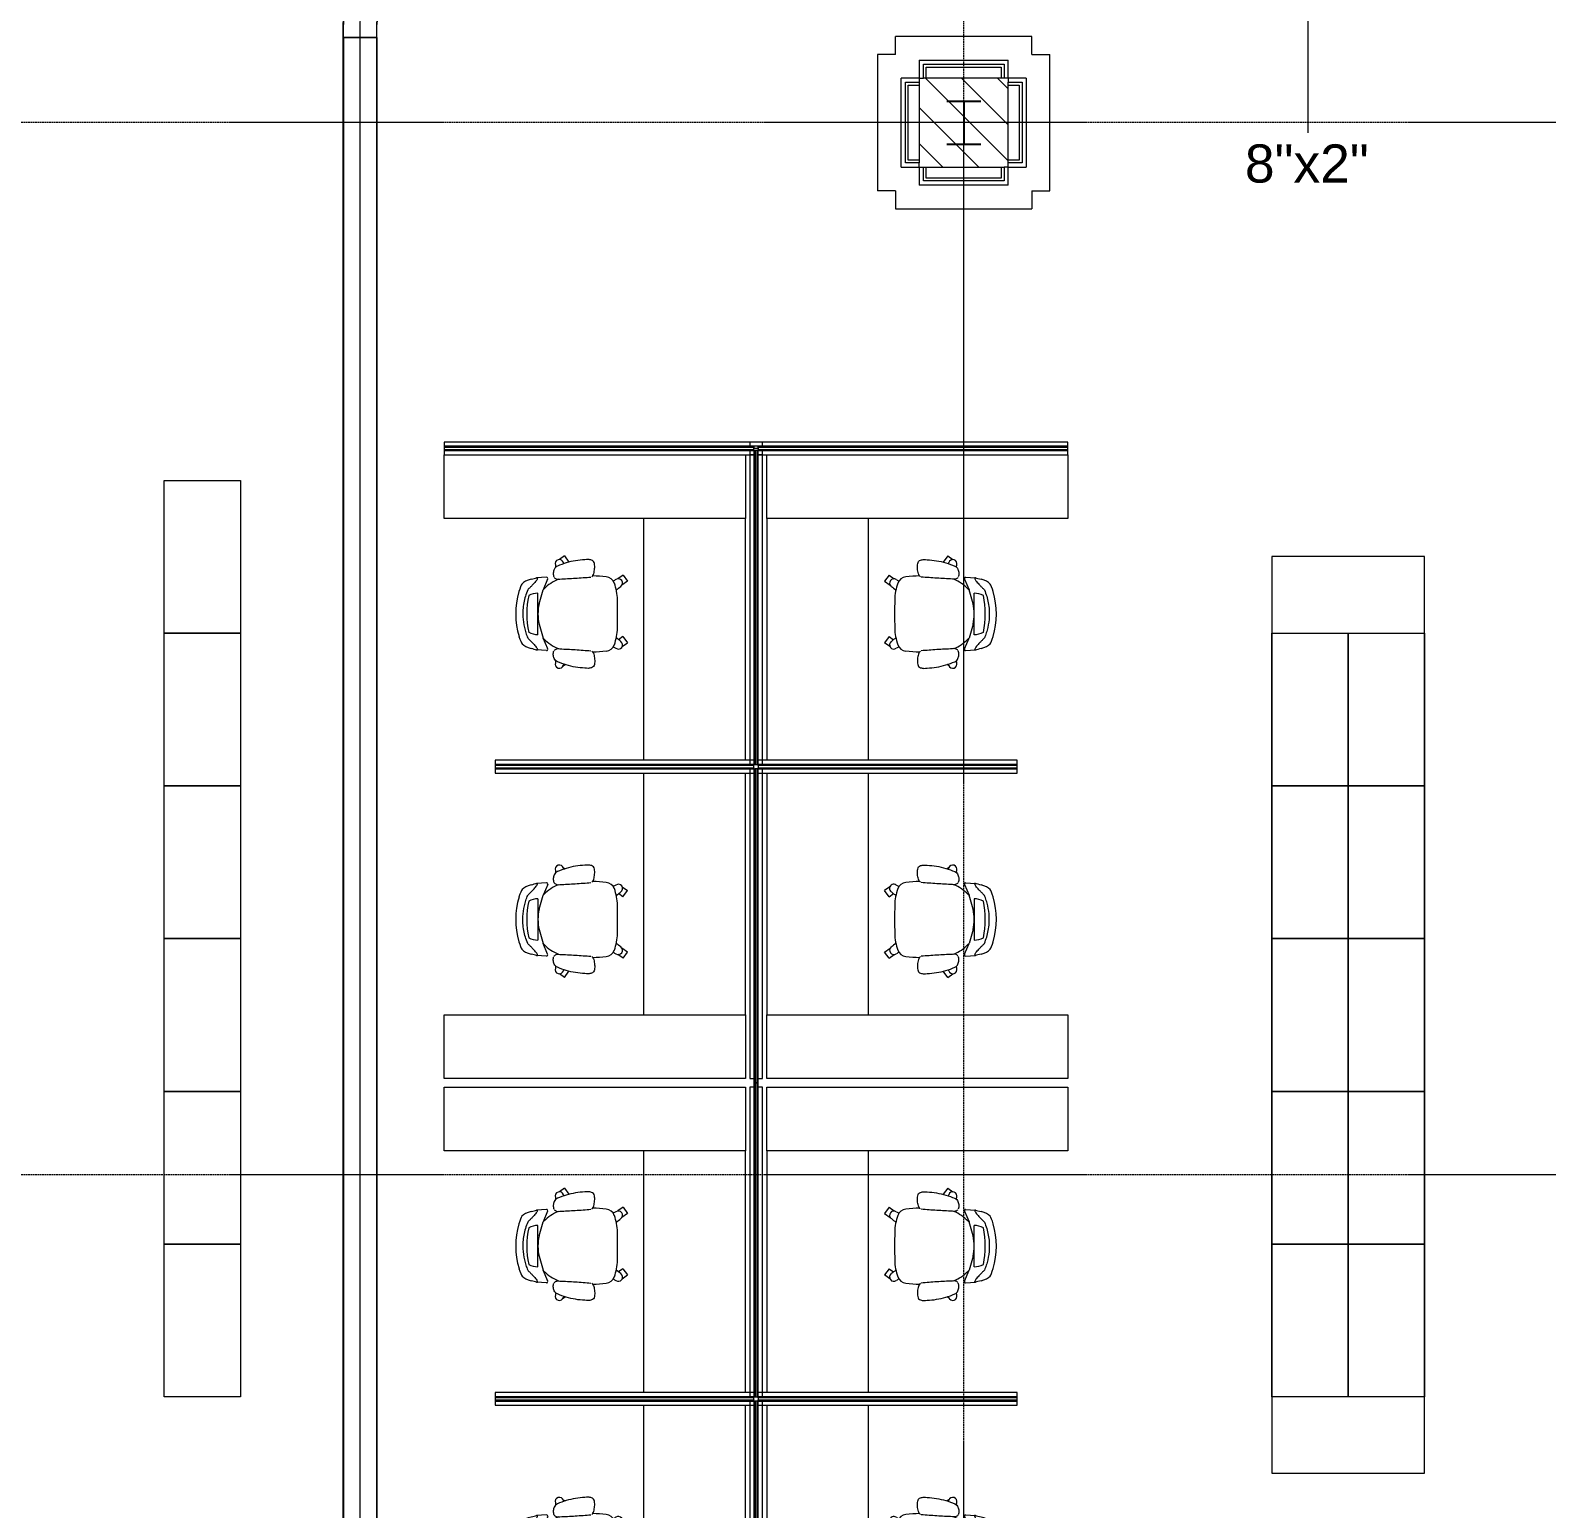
# Model space of a CAD drawing. Header units: inches. Extents: x -956 to 1409, y -1111 to 895.
# Drawn here: x -564.8 to -207.4, y 195.8 to 544.3 of the extents above; entities that cross this region are included whole.
import ezdxf

# ---------------------------------------------------------------- set-up
doc = ezdxf.new("R2010")
doc.units = ezdxf.units.IN
doc.header["$MEASUREMENT"] = 0
doc.linetypes.add('Grid Line 1_4_', pattern=[0.4375, 0.25, -0.0625, 0.0625, -0.0625])
for name, color, linetype, lineweight in [('A-GENM', 13, 'Continuous', 9), ('E-CABL-TRAY', 211, 'Continuous', 9), ('E-CABL-TRAY-CNTR', 211, 'Continuous', 9), ('E-CABL-TRAY-IDEN', 211, 'Continuous', 9), ('I-FURN', 30, 'Continuous', 9), ('Q-CASE', 31, 'Continuous', 9), ('S-COLS', 52, 'Continuous', 13), ('S-COLS-SYMB', 171, 'Continuous', 20), ('S-GRID', 1, 'Continuous', 9)]:
    doc.layers.add(name, color=color, linetype=linetype, lineweight=lineweight)
doc.styles.add('Arial_1', font='arial.ttf', dxfattribs={"height": 9})

# ---------------------------------------------------------------- blocks, each defined once
blk = doc.blocks.new('Decorative-Column - 8th - Standard-V2-8TH FLOOR TELECOM UNDERFLOOR ROUTING PLAN')
at = {"layer": 'A-GENM'}
h = blk.add_hatch(dxfattribs=at)
h.set_pattern_fill('FP_11', color=53, style=0, pattern_type=2)
h.set_pattern_definition([(135, (344.82, -522.006), (-4.24264, -4.24264), [])])
h.paths.add_polyline_path([(-9.5, -10), (10.5, -10), (10.5, 11), (-10.5, 11), (-10.5, -10)], flags=0)
at = {"layer": 'A-GENM', "color": 53}
for p, q in [((-16.07, 16.57), (-16.07, 20.82)), ((16.07, 20.82), (-16.07, 20.82)), ((16.07, 16.57), (16.07, 20.82)), ((-20.32, 16.57), (-20.32, -15.57)), ((-16.07, 16.57), (-20.32, 16.57)), ((-10.5, 15.25), (-10.5, 11)), ((-10.5, 15.25), (10.5, 15.25)), ((10.5, 11), (10.5, 15.25)), ((16.07, 16.57), (20.32, 16.57)), ((20.32, -15.57), (20.32, 16.57)), ((-14.75, -10), (-14.75, 11)), ((-10.5, 11), (-14.75, 11)), ((-10.5, 11), (-10.5, 10)), ((-10.5, 11), (-9.5, 11)), ((-9.5, 14.25), (9.5, 14.25)), ((-9.5, 11), (-9.5, 14.25)), ((-8.84, 11), (-8.84, 13.59)), ((-8.84, 13.59), (8.84, 13.59)), ((8.84, 13.59), (8.84, 11)), ((9.5, 14.25), (9.5, 11)), ((10.5, 11), (9.5, 11)), ((10.5, 11), (10.5, 10)), ((14.75, 11), (10.5, 11)), ((14.75, 11), (14.75, -10)), ((-13.75, 10), (-10.5, 10)), ((-13.75, -9), (-13.75, 10)), ((-13.09, -8.34), (-13.09, 9.34)), ((-13.09, 9.34), (-10.5, 9.34)), ((10.5, 10), (13.75, 10)), ((10.5, 9.34), (13.09, 9.34)), ((13.09, 9.34), (13.09, -8.34)), ((13.75, 10), (13.75, -9)), ((-14.75, -10), (-10.5, -10)), ((-10.5, -9), (-13.75, -9)), ((-10.5, -8.34), (-13.09, -8.34)), ((-10.5, -10), (-10.5, -9)), ((-10.5, -10), (-10.5, -14.25)), ((-10.5, -10), (-9.5, -10)), ((-9.5, -13.25), (-9.5, -10)), ((-8.84, -12.59), (-8.84, -10)), ((8.84, -10), (8.84, -12.59)), ((10.5, -10), (9.5, -10)), ((9.5, -10), (9.5, -13.25)), ((13.09, -8.34), (10.5, -8.34)), ((10.5, -10), (10.5, -9)), ((13.75, -9), (10.5, -9)), ((10.5, -10), (14.75, -10)), ((10.5, -14.25), (10.5, -10)), ((10.5, -14.25), (-10.5, -14.25)), ((9.5, -13.25), (-9.5, -13.25)), ((8.84, -12.59), (-8.84, -12.59)), ((-16.07, -15.57), (-20.32, -15.57)), ((-16.07, -15.57), (-16.07, -19.82)), ((16.07, -15.57), (20.32, -15.57)), ((16.07, -15.57), (16.07, -19.82)), ((-16.07, -19.82), (16.07, -19.82))]:
    blk.add_line(p, q, dxfattribs=at)
at = {"layer": 'S-COLS', "color": 133, "lineweight": 20}
for p, q in [((9.5, 11), (-9.5, 11)), ((-10.5, 10), (-10.5, -9)), ((10.5, -9), (10.5, 10)), ((-9.5, -10), (9.5, -10))]:
    blk.add_line(p, q, dxfattribs=at)
blk = doc.blocks.new('Workstation 3D - Workstation 3D-5467604-8TH FLOOR TELECOM UNDERFLOOR ROUTING PLAN')
at = {"layer": 'I-FURN', "color": 53}
for p, q in [((28.5, -12), (28.5, 59)), ((28.5, 59), (43.5, 59)), ((43.5, 59), (43.5, -12)), ((-30.5, 47), (-31.5, 47)), ((-31.5, 47), (-31.5, -14)), ((-30.25, 47), (-30.5, 47)), ((-30.5, 47), (-30.5, -14.25)), ((-29.75, 47), (-30.25, 47)), ((-30.25, 47), (-30.25, -14)), ((-29.75, -14), (-29.75, 47)), ((-29.5, 47), (-29.75, 47)), ((-29.5, -14), (-29.5, 47)), ((-28.5, 47), (-29.5, 47)), ((-28.5, -13), (-28.5, 47)), ((-2.65, 34.88), (-2.5, 37.23)), ((3.6, 36.65), (0.31, 35.68)), ((1.11, 36.91), (10.89, 36.91)), ((8.4, 36.65), (11.69, 35.68)), ((14.65, 34.88), (14.5, 37.23)), ((-2.26, 34.6), (0.31, 35.68)), ((14.21, 34.62), (11.69, 35.68)), ((-6.23, 30.93), (-5.94, 30.52)), ((19.66, 30.65), (18.21, 29.6)), ((19.66, 30.65), (18.8, 31.83)), ((0.66, 16.86), (-0.08, 17.88)), ((15.17, 16.85), (14.29, 18.07)), ((-1.69, 17.04), (-0.79, 15.8)), ((0.66, 16.86), (-0.79, 15.8)), ((13.72, 15.8), (12.77, 17.11)), ((15.17, 16.85), (13.72, 15.8)), ((28.5, 12), (-28.5, 12)), ((-30.25, -14), (-29.75, -14)), ((45, -14), (-29.5, -14)), ((-29.5, -14.25), (-29.5, -14.75)), ((44.5, -14.25), (-29.5, -14.25)), ((-28.5, -12), (28.5, -12)), ((43.5, -13), (-28.5, -13)), ((43.5, -12), (28.5, -12)), ((43.5, -14), (43.5, -13)), ((44.5, -14.75), (44.5, -14.25)), ((45, -14.25), (45, -14)), ((-31.5, -15), (-31.5, -16)), ((-31.5, -16), (-30.5, -16)), ((-30.5, -14.75), (-30.5, -15)), ((-30.5, -15), (-30.25, -15)), ((-29.75, -15), (45, -15)), ((-29.5, -14.75), (44.5, -14.75)), ((-29.5, -16), (43.5, -16)), ((43.5, -16), (43.5, -15)), ((45, -15), (45, -14.75))]:
    blk.add_line(p, q, dxfattribs=at)
for centre, radius, start, end in [((5.99, 18.6), 20.92, 77.9805, 101.9468), ((6.54, 36.68), 5.43, 153.919, 177.5258), ((6, 25.07), 11.82, 78.2823, 101.7177), ((5.46, 36.68), 5.43, 2.4742, 26.0163), ((-5.8, 31.84), 1, 72.0046, 251.9831), ((-9.44, 17.17), 16.11, 74.2063, 75.8105), ((-2.35, 34.88), 0.299, 180, 297.7893), ((6.8, 28.48), 9.67, 133.6094, 158.2559), ((2.53, 33.61), 3.04, 136.9863, 142.0953), ((9.47, 33.61), 3.04, 37.9047, 43.0137), ((5.2, 28.48), 9.67, 21.7801, 46.3906), ((14.35, 34.88), 0.299, 242.2107, 0), ((21.44, 17.17), 16.11, 104.1895, 105.8082), ((17.8, 31.84), 1, 287.9954, 107.9954), ((-0.13, 45.84), 16.11, 248.1926, 249.1641), ((12.13, 45.84), 16.11, 290.8253, 291.8014), ((41.47, 25.44), 44.45, 181.8257, 185.9993), ((-29.47, 25.44), 44.45, 354.0007, 358.1762), ((-0.48, 21.04), 2.27, 185.9993, 250.0007), ((-1.29, 17.96), 1, 144.0015, 324.0015), ((11.53, 9.97), 16.11, 145.3177, 147.8075), ((2.88, 30.25), 12.08, 250.0007, 268.9016), ((-12.86, 27.69), 16.11, 320.1956, 324.991), ((6, 193.18), 175.03, 268.9016, 271.0984), ((9.12, 30.25), 12.08, 271.0984, 289.9993), ((24.86, 27.69), 16.11, 215.009, 219.8044), ((13.29, 17.96), 1, 215.9985, 35.9985), ((12.48, 21.04), 2.27, 289.9993, 354.0007), ((0.47, 9.97), 16.11, 32.1925, 34.6823)]:
    blk.add_arc(centre, radius, start, end, dxfattribs=at)
for centre, major_axis, ratio, start_param, end_param in [((8.73, 16.87), (-9.2, 24.13), 0.265011, 0.099323, 0.367123), ((1.08, 41.17), (2.19, 0.61), 0.13132, 1.709994, 2.907856), ((6, 26.48), (-17.15, 0), 0.912367, 4.40136, 5.026573), ((10.92, 41.18), (-2.19, 0.62), 0.126478, 3.441097, 4.597438), ((3.93, 16.63), (8.52, 24.38), 0.258653, 5.910526, 6.182415), ((2.77, 43.08), (5.26, 6.07), 0.093478, 2.942412, 3.337732), ((0.86, 53.4), (3.51, 16.55), 0.017492, 3.360979, 3.598151), ((10.89, 53.34), (-3.75, 16.5), 0.012487, 2.68195, 2.921986), ((9.13, 43), (-5.36, 5.98), 0.09349, 2.943874, 3.3392)]:
    blk.add_ellipse(centre, major_axis=major_axis, ratio=ratio, start_param=start_param, end_param=end_param, dxfattribs=at)
for points, knots in [([(0.33, 39.32), (0.14, 39.12), (-0.24, 38.75), (-0.93, 38.07), (-1.52, 37.54), (-2, 37.18), (-2.19, 37.07), (-2.28, 37.03)], [-1, -1, -1, -1, -0.833333, -0.666667, -0.333333, -0.166667, 0, 0, 0, 0]), ([(11.67, 39.32), (11.17, 39.52), (10.16, 39.87), (8.59, 40.26), (6.98, 40.46), (5.02, 40.49), (3.19, 40.23), (1.53, 39.77), (0.73, 39.48), (0.33, 39.32)], [-1, -1, -1, -1, -0.861111, -0.722222, -0.583333, -0.444444, -0.222222, -0.111111, 0, 0, 0, 0]), ([(14.28, 37.03), (14.19, 37.07), (14, 37.18), (13.52, 37.54), (12.93, 38.07), (12.24, 38.75), (11.86, 39.12), (11.67, 39.32)], [-1, -1, -1, -1, -0.833333, -0.666667, -0.333333, -0.166667, 0, 0, 0, 0]), ([(-6.76, 25.84), (-6.73, 26.58), (-6.58, 28.06), (-6.08, 30.23), (-5.57, 31.64), (-5.27, 32.32)], [3.1822403, 3.1822403, 3.1822403, 3.1822403, 3.3042578, 3.427853, 3.5514483, 3.5514483, 3.5514483, 3.5514483]), ([(-2.59, 33.07), (-2.41, 32.9), (-2.16, 32.47), (-2.17, 31.97), (-2.23, 31.75)], [-0.815548, -0.815548, -0.815548, -0.815548, -0.244346, 0.287587, 0.287587, 0.287587, 0.287587]), ([(14.59, 33.07), (14.41, 32.9), (14.16, 32.47), (14.17, 31.97), (14.23, 31.75)], [-0.815548, -0.815548, -0.815548, -0.815548, -0.244346, 0.287587, 0.287587, 0.287587, 0.287587]), ([(18.76, 25.84), (18.73, 26.58), (18.58, 28.06), (18.08, 30.23), (17.57, 31.64), (17.27, 32.32)], [3.1822403, 3.1822403, 3.1822403, 3.1822403, 3.3042578, 3.427853, 3.5514483, 3.5514483, 3.5514483, 3.5514483]), ([(-2.23, 31.75), (-2.28, 30.53), (-2.41, 28.09), (-2.59, 25.64), (-2.69, 24.41)], [0.04328253, 0.04328253, 0.04328253, 0.04328253, 0.06236378, 0.08167587, 0.08167587, 0.08167587, 0.08167587]), ([(14.23, 31.75), (14.28, 30.53), (14.41, 28.09), (14.59, 25.64), (14.69, 24.41)], [0.04328253, 0.04328253, 0.04328253, 0.04328253, 0.06236378, 0.08167587, 0.08167587, 0.08167587, 0.08167587]), ([(-6.68, 24.26), (-6.76, 24.52), (-6.86, 25.05), (-6.81, 25.59), (-6.76, 25.84)], [2.8426875, 2.8426875, 2.8426875, 2.8426875, 3.098779, 3.34545, 3.34545, 3.34545, 3.34545]), ([(18.68, 24.26), (18.76, 24.52), (18.86, 25.05), (18.81, 25.59), (18.76, 25.84)], [2.8426875, 2.8426875, 2.8426875, 2.8426875, 3.098779, 3.34545, 3.34545, 3.34545, 3.34545])]:
    blk.add_open_spline(points, degree=3, knots=knots, dxfattribs=at)
for points in [[(-5.27, 32.32), (-5.2, 32.49), (-4.99, 32.8), (-4.68, 33.01), (-4.51, 33.08)], [(-4.51, 33.08), (-4.23, 33.2), (-3.62, 33.34), (-3, 33.25), (-2.71, 33.14)], [(16.51, 33.08), (16.23, 33.2), (15.62, 33.34), (15, 33.25), (14.71, 33.14)], [(17.27, 32.32), (17.2, 32.49), (16.99, 32.8), (16.68, 33.01), (16.51, 33.08)], [(-5.88, 23.58), (-6.06, 23.61), (-6.42, 23.76), (-6.63, 24.09), (-6.68, 24.26)], [(-3.48, 23.75), (-3.87, 23.64), (-4.67, 23.5), (-5.48, 23.53), (-5.88, 23.58)], [(-2.76, 24.24), (-2.85, 24.12), (-3.07, 23.92), (-3.34, 23.79), (-3.48, 23.75)], [(14.76, 24.24), (14.85, 24.12), (15.07, 23.92), (15.34, 23.79), (15.48, 23.75)], [(15.48, 23.75), (15.87, 23.64), (16.67, 23.5), (17.48, 23.53), (17.88, 23.58)], [(17.88, 23.58), (18.06, 23.61), (18.42, 23.76), (18.63, 24.09), (18.68, 24.26)]]:
    blk.add_open_spline(points, degree=3, dxfattribs=at)
blk = doc.blocks.new('Workstation 3D - Workstation 3D-5467613-8TH FLOOR TELECOM UNDERFLOOR ROUTING PLAN')
at = {"layer": 'I-FURN', "color": 53}
for p, q in [((-31.5, 16), (-31.5, 15)), ((-30.5, 16), (-31.5, 16)), ((-30.5, 15), (-30.5, 14.75)), ((-30.25, 15), (-30.5, 15)), ((44.75, 15), (-29.75, 15)), ((43.5, 16), (-29.5, 16)), ((44.5, 14.75), (-29.5, 14.75)), ((-29.5, 14.75), (-29.5, 14.25)), ((43.5, 15), (43.5, 16)), ((44.5, 16), (43.5, 16)), ((43.5, 16), (43.5, 15)), ((44.5, 15), (44.5, 14.75)), ((44.75, 15), (44.5, 15)), ((44.5, 14.25), (44.5, 14.75)), ((45, 14), (45, 15)), ((45.5, 15), (45.25, 15)), ((46.5, 16), (45.5, 16)), ((45.5, -59), (45.5, 15)), ((46.5, -59), (46.5, 16)), ((-31.5, 14), (-31.5, -47)), ((-30.5, 14.25), (-30.5, -47)), ((-30.25, 14), (-30.25, -47)), ((-29.75, 14), (-30.25, 14)), ((-29.75, -47), (-29.75, 14)), ((-29.5, 14.25), (44.5, 14.25)), ((-29.5, -47), (-29.5, 14)), ((-29.5, 14), (44.75, 14)), ((-28.5, -47), (-28.5, 13)), ((-28.5, 13), (43.5, 13)), ((28.5, 12), (-28.5, 12)), ((28.5, -59), (28.5, 12)), ((28.5, 12), (43.5, 12)), ((43.5, 13), (43.5, 14)), ((43.5, 14), (43.5, -59)), ((43.5, 12), (43.5, -59)), ((44.5, 14.25), (44.5, -59)), ((45.25, 14), (44.75, 14)), ((44.75, 14), (44.75, -59)), ((45.25, -59), (45.25, 14)), ((-28.5, -12), (28.5, -12)), ((-1.69, -17.04), (-0.79, -15.8)), ((0.66, -16.86), (-0.79, -15.8)), ((0.66, -16.86), (-0.08, -17.88)), ((13.72, -15.8), (12.77, -17.11)), ((15.17, -16.85), (13.72, -15.8)), ((15.17, -16.85), (14.29, -18.07)), ((-6.23, -30.93), (-5.94, -30.52)), ((19.66, -30.65), (18.21, -29.6)), ((19.66, -30.65), (18.8, -31.83)), ((-2.65, -34.88), (-2.5, -37.23)), ((-2.26, -34.6), (0.31, -35.68)), ((3.6, -36.65), (0.31, -35.68)), ((8.4, -36.65), (11.69, -35.68)), ((14.21, -34.62), (11.69, -35.68)), ((14.65, -34.88), (14.5, -37.23)), ((1.11, -36.91), (10.89, -36.91)), ((-31.5, -47), (-30.5, -47)), ((-30.5, -47), (-30.25, -47)), ((-30.25, -47), (-29.75, -47)), ((-29.75, -47), (-29.5, -47)), ((-29.5, -47), (-28.5, -47)), ((43.5, -59), (28.5, -59)), ((43.5, -59), (44.5, -59)), ((44.5, -59), (44.75, -59)), ((44.75, -59), (45.25, -59)), ((45.25, -59), (45.5, -59)), ((45.5, -59), (46.5, -59))]:
    blk.add_line(p, q, dxfattribs=at)
for centre, radius, start, end in [((-1.29, -17.96), 1, 35.9985, 215.9985), ((-12.86, -27.69), 16.11, 35.009, 39.8044), ((24.86, -27.69), 16.11, 140.1956, 144.991), ((13.29, -17.96), 1, 324.0015, 144.0015), ((41.47, -25.44), 44.45, 174.0007, 178.1743), ((-0.48, -21.04), 2.27, 109.9993, 174.0007), ((11.53, -9.97), 16.11, 212.1925, 214.6823), ((2.88, -30.25), 12.08, 91.0984, 109.9993), ((6, -193.18), 175.03, 88.9016, 91.0984), ((9.12, -30.25), 12.08, 70.0007, 88.9016), ((12.48, -21.04), 2.27, 5.9993, 70.0007), ((0.47, -9.97), 16.11, 325.3177, 327.8075), ((-29.47, -25.44), 44.45, 1.8238, 5.9993), ((-5.8, -31.84), 1, 108.0169, 287.9954), ((-0.13, -45.84), 16.11, 110.8359, 111.8074), ((6.8, -28.48), 9.67, 201.7441, 226.3906), ((5.2, -28.48), 9.67, 313.6094, 338.2199), ((17.8, -31.84), 1, 252.0046, 72.0046), ((12.13, -45.84), 16.11, 68.1986, 69.1747), ((-9.44, -17.17), 16.11, 284.1895, 285.7937), ((-2.35, -34.88), 0.299, 62.2107, 180), ((2.53, -33.61), 3.04, 217.9047, 223.0137), ((9.47, -33.61), 3.04, 316.9863, 322.0953), ((14.35, -34.88), 0.299, 360, 117.7893), ((21.44, -17.17), 16.11, 254.1918, 255.8105), ((6.54, -36.68), 5.43, 182.4742, 206.081), ((5.99, -18.6), 20.92, 258.0532, 282.0195), ((6, -25.07), 11.82, 258.2823, 281.7177), ((5.46, -36.68), 5.43, 333.9837, 357.5258)]:
    blk.add_arc(centre, radius, start, end, dxfattribs=at)
for centre, major_axis, ratio, start_param, end_param in [((2.77, -43.08), (-5.26, 6.07), 0.093478, 6.087046, 6.482366), ((0.86, -53.4), (-3.51, 16.55), 0.017492, 5.826627, 6.063799), ((8.73, -16.87), (9.2, 24.13), 0.265011, 2.77447, 3.04227), ((3.93, -16.63), (-8.52, 24.38), 0.258653, 3.242363, 3.514252), ((10.89, -53.34), (3.75, 16.5), 0.012487, 0.219606, 0.459643), ((9.13, -43), (5.36, 5.98), 0.09349, 6.085578, 6.480904), ((1.08, -41.17), (-2.19, 0.61), 0.13132, 0.233737, 1.431598), ((6, -26.48), (17.15, 0), 0.912367, 4.398205, 5.023418), ((10.92, -41.18), (2.19, 0.62), 0.126478, 4.827339, 5.983681)]:
    blk.add_ellipse(centre, major_axis=major_axis, ratio=ratio, start_param=start_param, end_param=end_param, dxfattribs=at)
for points, knots in [([(-6.68, -24.26), (-6.76, -24.52), (-6.86, -25.05), (-6.81, -25.59), (-6.76, -25.84)], [2.8426875, 2.8426875, 2.8426875, 2.8426875, 3.098779, 3.34545, 3.34545, 3.34545, 3.34545]), ([(-2.23, -31.75), (-2.28, -30.53), (-2.41, -28.09), (-2.59, -25.64), (-2.69, -24.41)], [0.04328253, 0.04328253, 0.04328253, 0.04328253, 0.06236378, 0.08167587, 0.08167587, 0.08167587, 0.08167587]), ([(14.23, -31.75), (14.28, -30.53), (14.41, -28.09), (14.59, -25.64), (14.69, -24.41)], [0.04328253, 0.04328253, 0.04328253, 0.04328253, 0.06236378, 0.08167587, 0.08167587, 0.08167587, 0.08167587]), ([(18.68, -24.26), (18.76, -24.52), (18.86, -25.05), (18.81, -25.59), (18.76, -25.84)], [2.8426875, 2.8426875, 2.8426875, 2.8426875, 3.098779, 3.34545, 3.34545, 3.34545, 3.34545]), ([(-6.76, -25.84), (-6.73, -26.58), (-6.58, -28.06), (-6.08, -30.23), (-5.57, -31.64), (-5.27, -32.32)], [3.1822403, 3.1822403, 3.1822403, 3.1822403, 3.3042578, 3.427853, 3.5514483, 3.5514483, 3.5514483, 3.5514483]), ([(18.76, -25.84), (18.73, -26.58), (18.58, -28.06), (18.08, -30.23), (17.57, -31.64), (17.27, -32.32)], [3.1822403, 3.1822403, 3.1822403, 3.1822403, 3.3042578, 3.427853, 3.5514483, 3.5514483, 3.5514483, 3.5514483]), ([(-2.59, -33.07), (-2.41, -32.9), (-2.16, -32.47), (-2.17, -31.97), (-2.23, -31.75)], [-0.815548, -0.815548, -0.815548, -0.815548, -0.244346, 0.287587, 0.287587, 0.287587, 0.287587]), ([(14.59, -33.07), (14.41, -32.9), (14.16, -32.47), (14.17, -31.97), (14.23, -31.75)], [-0.815548, -0.815548, -0.815548, -0.815548, -0.244346, 0.287587, 0.287587, 0.287587, 0.287587]), ([(0.33, -39.32), (0.14, -39.12), (-0.24, -38.75), (-0.93, -38.07), (-1.52, -37.54), (-2, -37.18), (-2.19, -37.07), (-2.28, -37.03)], [-1, -1, -1, -1, -0.833333, -0.666667, -0.333333, -0.166667, 0, 0, 0, 0]), ([(14.28, -37.03), (14.19, -37.07), (14, -37.18), (13.52, -37.54), (12.93, -38.07), (12.24, -38.75), (11.86, -39.12), (11.67, -39.32)], [-1, -1, -1, -1, -0.833333, -0.666667, -0.333333, -0.166667, 0, 0, 0, 0]), ([(11.67, -39.32), (11.17, -39.52), (10.16, -39.87), (8.59, -40.26), (6.98, -40.46), (5.02, -40.49), (3.19, -40.23), (1.53, -39.77), (0.73, -39.48), (0.33, -39.32)], [-1, -1, -1, -1, -0.861111, -0.722222, -0.583333, -0.444444, -0.222222, -0.111111, 0, 0, 0, 0])]:
    blk.add_open_spline(points, degree=3, knots=knots, dxfattribs=at)
for points in [[(-5.88, -23.58), (-6.06, -23.61), (-6.42, -23.76), (-6.63, -24.09), (-6.68, -24.26)], [(-3.48, -23.75), (-3.87, -23.64), (-4.67, -23.5), (-5.48, -23.53), (-5.88, -23.58)], [(-2.76, -24.24), (-2.85, -24.12), (-3.07, -23.92), (-3.34, -23.79), (-3.48, -23.75)], [(14.76, -24.24), (14.85, -24.12), (15.07, -23.92), (15.34, -23.79), (15.48, -23.75)], [(15.48, -23.75), (15.87, -23.64), (16.67, -23.5), (17.48, -23.53), (17.88, -23.58)], [(17.88, -23.58), (18.06, -23.61), (18.42, -23.76), (18.63, -24.09), (18.68, -24.26)], [(-5.27, -32.32), (-5.2, -32.49), (-4.99, -32.8), (-4.68, -33.01), (-4.51, -33.08)], [(-4.51, -33.08), (-4.23, -33.2), (-3.62, -33.34), (-3, -33.25), (-2.71, -33.14)], [(16.51, -33.08), (16.23, -33.2), (15.62, -33.34), (15, -33.25), (14.71, -33.14)], [(17.27, -32.32), (17.2, -32.49), (16.99, -32.8), (16.68, -33.01), (16.51, -33.08)]]:
    blk.add_open_spline(points, degree=3, dxfattribs=at)
blk = doc.blocks.new('Workstation 3D - Workstation 3D-5467602-8TH FLOOR TELECOM UNDERFLOOR ROUTING PLAN')
at = {"layer": 'I-FURN', "color": 53}
for p, q in [((-31.5, 16), (-31.5, 15)), ((-30.5, 16), (-31.5, 16)), ((-30.5, 15), (-30.5, 14.75)), ((-30.25, 15), (-30.5, 15)), ((45, 15), (-29.75, 15)), ((43.5, 16), (-29.5, 16)), ((44.5, 14.75), (-29.5, 14.75)), ((-29.5, 14.75), (-29.5, 14.25)), ((43.5, 15), (43.5, 16)), ((44.5, 14.25), (44.5, 14.75)), ((45, 14.75), (45, 15)), ((-31.5, 14), (-31.5, -47)), ((-30.5, 14.25), (-30.5, -47)), ((-30.25, 14), (-30.25, -47)), ((-29.75, 14), (-30.25, 14)), ((-29.75, -47), (-29.75, 14)), ((-29.5, 14.25), (44.5, 14.25)), ((-29.5, -47), (-29.5, 14)), ((-29.5, 14), (45, 14)), ((-28.5, -47), (-28.5, 13)), ((-28.5, 13), (43.5, 13)), ((28.5, 12), (-28.5, 12)), ((28.5, -59), (28.5, 12)), ((28.5, 12), (43.5, 12)), ((43.5, 13), (43.5, 14)), ((43.5, 12), (43.5, -59)), ((45, 14), (45, 14.25)), ((-28.5, -12), (28.5, -12)), ((-1.69, -17.04), (-0.79, -15.8)), ((0.66, -16.86), (-0.79, -15.8)), ((0.66, -16.86), (-0.08, -17.88)), ((13.72, -15.8), (12.77, -17.11)), ((15.17, -16.85), (13.72, -15.8)), ((15.17, -16.85), (14.29, -18.07)), ((-6.23, -30.93), (-5.94, -30.52)), ((19.66, -30.65), (18.21, -29.6)), ((19.66, -30.65), (18.8, -31.83)), ((-2.65, -34.88), (-2.5, -37.23)), ((-2.26, -34.6), (0.31, -35.68)), ((3.6, -36.65), (0.31, -35.68)), ((8.4, -36.65), (11.69, -35.68)), ((14.21, -34.62), (11.69, -35.68)), ((14.65, -34.88), (14.5, -37.23)), ((1.11, -36.91), (10.89, -36.91)), ((-31.5, -47), (-30.5, -47)), ((-30.5, -47), (-30.25, -47)), ((-30.25, -47), (-29.75, -47)), ((-29.75, -47), (-29.5, -47)), ((-29.5, -47), (-28.5, -47)), ((43.5, -59), (28.5, -59))]:
    blk.add_line(p, q, dxfattribs=at)
for centre, radius, start, end in [((-1.29, -17.96), 1, 35.9985, 215.9985), ((-12.86, -27.69), 16.11, 35.009, 39.8044), ((24.86, -27.69), 16.11, 140.1956, 144.991), ((13.29, -17.96), 1, 324.0015, 144.0015), ((41.47, -25.44), 44.45, 174.0007, 178.1743), ((-0.48, -21.04), 2.27, 109.9993, 174.0007), ((11.53, -9.97), 16.11, 212.1925, 214.6823), ((2.88, -30.25), 12.08, 91.0984, 109.9993), ((6, -193.18), 175.03, 88.9016, 91.0984), ((9.12, -30.25), 12.08, 70.0007, 88.9016), ((12.48, -21.04), 2.27, 5.9993, 70.0007), ((0.47, -9.97), 16.11, 325.3177, 327.8075), ((-29.47, -25.44), 44.45, 1.8238, 5.9993), ((-5.8, -31.84), 1, 108.0169, 287.9954), ((-0.13, -45.84), 16.11, 110.8359, 111.8074), ((6.8, -28.48), 9.67, 201.7441, 226.3906), ((5.2, -28.48), 9.67, 313.6094, 338.2199), ((17.8, -31.84), 1, 252.0046, 72.0046), ((12.13, -45.84), 16.11, 68.1986, 69.1747), ((-9.44, -17.17), 16.11, 284.1895, 285.7937), ((-2.35, -34.88), 0.299, 62.2107, 180), ((2.53, -33.61), 3.04, 217.9047, 223.0137), ((9.47, -33.61), 3.04, 316.9863, 322.0953), ((14.35, -34.88), 0.299, 360, 117.7893), ((21.44, -17.17), 16.11, 254.1918, 255.8105), ((6.54, -36.68), 5.43, 182.4742, 206.081), ((5.99, -18.6), 20.92, 258.0532, 282.0195), ((6, -25.07), 11.82, 258.2823, 281.7177), ((5.46, -36.68), 5.43, 333.9837, 357.5258)]:
    blk.add_arc(centre, radius, start, end, dxfattribs=at)
for centre, major_axis, ratio, start_param, end_param in [((2.77, -43.08), (-5.26, 6.07), 0.093478, 6.087046, 6.482366), ((0.86, -53.4), (-3.51, 16.55), 0.017492, 5.826627, 6.063799), ((8.73, -16.87), (9.2, 24.13), 0.265011, 2.77447, 3.04227), ((3.93, -16.63), (-8.52, 24.38), 0.258653, 3.242363, 3.514252), ((10.89, -53.34), (3.75, 16.5), 0.012487, 0.219606, 0.459643), ((9.13, -43), (5.36, 5.98), 0.09349, 6.085578, 6.480904), ((1.08, -41.17), (-2.19, 0.61), 0.13132, 0.233737, 1.431598), ((6, -26.48), (17.15, 0), 0.912367, 4.398205, 5.023418), ((10.92, -41.18), (2.19, 0.62), 0.126478, 4.827339, 5.983681)]:
    blk.add_ellipse(centre, major_axis=major_axis, ratio=ratio, start_param=start_param, end_param=end_param, dxfattribs=at)
for points, knots in [([(-6.68, -24.26), (-6.76, -24.52), (-6.86, -25.05), (-6.81, -25.59), (-6.76, -25.84)], [2.8426875, 2.8426875, 2.8426875, 2.8426875, 3.098779, 3.34545, 3.34545, 3.34545, 3.34545]), ([(-2.23, -31.75), (-2.28, -30.53), (-2.41, -28.09), (-2.59, -25.64), (-2.69, -24.41)], [0.04328253, 0.04328253, 0.04328253, 0.04328253, 0.06236378, 0.08167587, 0.08167587, 0.08167587, 0.08167587]), ([(14.23, -31.75), (14.28, -30.53), (14.41, -28.09), (14.59, -25.64), (14.69, -24.41)], [0.04328253, 0.04328253, 0.04328253, 0.04328253, 0.06236378, 0.08167587, 0.08167587, 0.08167587, 0.08167587]), ([(18.68, -24.26), (18.76, -24.52), (18.86, -25.05), (18.81, -25.59), (18.76, -25.84)], [2.8426875, 2.8426875, 2.8426875, 2.8426875, 3.098779, 3.34545, 3.34545, 3.34545, 3.34545]), ([(-6.76, -25.84), (-6.73, -26.58), (-6.58, -28.06), (-6.08, -30.23), (-5.57, -31.64), (-5.27, -32.32)], [3.1822403, 3.1822403, 3.1822403, 3.1822403, 3.3042578, 3.427853, 3.5514483, 3.5514483, 3.5514483, 3.5514483]), ([(18.76, -25.84), (18.73, -26.58), (18.58, -28.06), (18.08, -30.23), (17.57, -31.64), (17.27, -32.32)], [3.1822403, 3.1822403, 3.1822403, 3.1822403, 3.3042578, 3.427853, 3.5514483, 3.5514483, 3.5514483, 3.5514483]), ([(-2.59, -33.07), (-2.41, -32.9), (-2.16, -32.47), (-2.17, -31.97), (-2.23, -31.75)], [-0.815548, -0.815548, -0.815548, -0.815548, -0.244346, 0.287587, 0.287587, 0.287587, 0.287587]), ([(14.59, -33.07), (14.41, -32.9), (14.16, -32.47), (14.17, -31.97), (14.23, -31.75)], [-0.815548, -0.815548, -0.815548, -0.815548, -0.244346, 0.287587, 0.287587, 0.287587, 0.287587]), ([(0.33, -39.32), (0.14, -39.12), (-0.24, -38.75), (-0.93, -38.07), (-1.52, -37.54), (-2, -37.18), (-2.19, -37.07), (-2.28, -37.03)], [-1, -1, -1, -1, -0.833333, -0.666667, -0.333333, -0.166667, 0, 0, 0, 0]), ([(14.28, -37.03), (14.19, -37.07), (14, -37.18), (13.52, -37.54), (12.93, -38.07), (12.24, -38.75), (11.86, -39.12), (11.67, -39.32)], [-1, -1, -1, -1, -0.833333, -0.666667, -0.333333, -0.166667, 0, 0, 0, 0]), ([(11.67, -39.32), (11.17, -39.52), (10.16, -39.87), (8.59, -40.26), (6.98, -40.46), (5.02, -40.49), (3.19, -40.23), (1.53, -39.77), (0.73, -39.48), (0.33, -39.32)], [-1, -1, -1, -1, -0.861111, -0.722222, -0.583333, -0.444444, -0.222222, -0.111111, 0, 0, 0, 0])]:
    blk.add_open_spline(points, degree=3, knots=knots, dxfattribs=at)
for points in [[(-5.88, -23.58), (-6.06, -23.61), (-6.42, -23.76), (-6.63, -24.09), (-6.68, -24.26)], [(-3.48, -23.75), (-3.87, -23.64), (-4.67, -23.5), (-5.48, -23.53), (-5.88, -23.58)], [(-2.76, -24.24), (-2.85, -24.12), (-3.07, -23.92), (-3.34, -23.79), (-3.48, -23.75)], [(14.76, -24.24), (14.85, -24.12), (15.07, -23.92), (15.34, -23.79), (15.48, -23.75)], [(15.48, -23.75), (15.87, -23.64), (16.67, -23.5), (17.48, -23.53), (17.88, -23.58)], [(17.88, -23.58), (18.06, -23.61), (18.42, -23.76), (18.63, -24.09), (18.68, -24.26)], [(-5.27, -32.32), (-5.2, -32.49), (-4.99, -32.8), (-4.68, -33.01), (-4.51, -33.08)], [(-4.51, -33.08), (-4.23, -33.2), (-3.62, -33.34), (-3, -33.25), (-2.71, -33.14)], [(16.51, -33.08), (16.23, -33.2), (15.62, -33.34), (15, -33.25), (14.71, -33.14)], [(17.27, -32.32), (17.2, -32.49), (16.99, -32.8), (16.68, -33.01), (16.51, -33.08)]]:
    blk.add_open_spline(points, degree=3, dxfattribs=at)
blk = doc.blocks.new('Bookshelf - 36_W x 36_H x 18_D-4197202-8TH FLOOR TELECOM UNDERFLOOR ROUTING PLAN')
at = {"layer": 'I-FURN', "color": 53}
for p, q in [((-18, -36), (-18, 0)), ((-18, 0), (0, 0)), ((0, 0), (0, -36)), ((0, -36), (-18, -36))]:
    blk.add_line(p, q, dxfattribs=at)
blk = doc.blocks.new('Bookshelf - 36_W x 36_H x 18_D-4182768-8TH FLOOR TELECOM UNDERFLOOR ROUTING PLAN')
at = {"layer": 'I-FURN', "color": 53}
for p, q in [((-18, 0), (-18, 36)), ((-18, 36), (0, 36)), ((0, 36), (0, 0)), ((0, 0), (-18, 0))]:
    blk.add_line(p, q, dxfattribs=at)
blk = doc.blocks.new('Counter Top wo Backsplash - 36_ Depth w 37_5_ H-4914704-8TH FLOOR TELECOM UNDERFLOOR ROUTING PLAN')
at = {"layer": 'Q-CASE'}
for p, q in [((168.74, 0), (-47.26, 0)), ((-47.26, 0), (-47.26, -36)), ((168.74, -36), (168.74, 0)), ((-47.26, -36), (168.74, -36))]:
    blk.add_line(p, q, dxfattribs=at)
blk = doc.blocks.new('Workstation 3D - Workstation 3D-5467612-8TH FLOOR TELECOM UNDERFLOOR ROUTING PLAN')
at = {"layer": 'I-FURN', "color": 53}
for p, q in [((28.5, -12), (28.5, 59)), ((28.5, 59), (43.5, 59)), ((44.5, 59), (43.5, 59)), ((43.5, 59), (43.5, -14)), ((43.5, 59), (43.5, -12)), ((44.75, 59), (44.5, 59)), ((44.5, 59), (44.5, -14.25)), ((45.25, 59), (44.75, 59)), ((44.75, 59), (44.75, -14)), ((45.25, -14), (45.25, 59)), ((45.5, 59), (45.25, 59)), ((45.5, -15), (45.5, 59)), ((46.5, 59), (45.5, 59)), ((46.5, -16), (46.5, 59)), ((-30.5, 47), (-31.5, 47)), ((-31.5, 47), (-31.5, -14)), ((-30.25, 47), (-30.5, 47)), ((-30.5, 47), (-30.5, -14.25)), ((-29.75, 47), (-30.25, 47)), ((-30.25, 47), (-30.25, -14)), ((-29.75, -14), (-29.75, 47)), ((-29.5, 47), (-29.75, 47)), ((-29.5, -14), (-29.5, 47)), ((-28.5, 47), (-29.5, 47)), ((-28.5, -13), (-28.5, 47)), ((-2.65, 34.88), (-2.5, 37.23)), ((3.6, 36.65), (0.31, 35.68)), ((1.11, 36.91), (10.89, 36.91)), ((8.4, 36.65), (11.69, 35.68)), ((14.65, 34.88), (14.5, 37.23)), ((-2.26, 34.6), (0.31, 35.68)), ((14.21, 34.62), (11.69, 35.68)), ((-6.23, 30.93), (-5.94, 30.52)), ((19.66, 30.65), (18.21, 29.6)), ((19.66, 30.65), (18.8, 31.83)), ((0.66, 16.86), (-0.08, 17.88)), ((15.17, 16.85), (14.29, 18.07)), ((-1.69, 17.04), (-0.79, 15.8)), ((0.66, 16.86), (-0.79, 15.8)), ((13.72, 15.8), (12.77, 17.11)), ((15.17, 16.85), (13.72, 15.8)), ((28.5, 12), (-28.5, 12)), ((-30.25, -14), (-29.75, -14)), ((44.75, -14), (-29.5, -14)), ((-29.5, -14.25), (-29.5, -14.75)), ((44.5, -14.25), (-29.5, -14.25)), ((-28.5, -12), (28.5, -12)), ((43.5, -13), (-28.5, -13)), ((43.5, -12), (28.5, -12)), ((43.5, -14), (43.5, -13)), ((44.5, -14.75), (44.5, -14.25)), ((44.75, -14), (45.25, -14)), ((45, -15), (45, -14)), ((-31.5, -15), (-31.5, -16)), ((-31.5, -16), (-30.5, -16)), ((-30.5, -14.75), (-30.5, -15)), ((-30.5, -15), (-30.25, -15)), ((-29.75, -15), (44.75, -15)), ((-29.5, -14.75), (44.5, -14.75)), ((-29.5, -16), (43.5, -16)), ((43.5, -16), (43.5, -15)), ((43.5, -15), (43.5, -16)), ((43.5, -16), (44.5, -16)), ((44.5, -14.75), (44.5, -15)), ((44.5, -15), (44.75, -15)), ((45.25, -15), (45.5, -15)), ((45.5, -16), (46.5, -16))]:
    blk.add_line(p, q, dxfattribs=at)
for centre, radius, start, end in [((5.99, 18.6), 20.92, 77.9805, 101.9468), ((6.54, 36.68), 5.43, 153.919, 177.5258), ((6, 25.07), 11.82, 78.2823, 101.7177), ((5.46, 36.68), 5.43, 2.4742, 26.0163), ((-5.8, 31.84), 1, 72.0046, 251.9831), ((-9.44, 17.17), 16.11, 74.2063, 75.8105), ((-2.35, 34.88), 0.299, 180, 297.7893), ((6.8, 28.48), 9.67, 133.6094, 158.2559), ((2.53, 33.61), 3.04, 136.9863, 142.0953), ((9.47, 33.61), 3.04, 37.9047, 43.0137), ((5.2, 28.48), 9.67, 21.7801, 46.3906), ((14.35, 34.88), 0.299, 242.2107, 0), ((21.44, 17.17), 16.11, 104.1895, 105.8082), ((17.8, 31.84), 1, 287.9954, 107.9954), ((-0.13, 45.84), 16.11, 248.1926, 249.1641), ((12.13, 45.84), 16.11, 290.8253, 291.8014), ((41.47, 25.44), 44.45, 181.8257, 185.9993), ((-29.47, 25.44), 44.45, 354.0007, 358.1762), ((-0.48, 21.04), 2.27, 185.9993, 250.0007), ((-1.29, 17.96), 1, 144.0015, 324.0015), ((11.53, 9.97), 16.11, 145.3177, 147.8075), ((2.88, 30.25), 12.08, 250.0007, 268.9016), ((-12.86, 27.69), 16.11, 320.1956, 324.991), ((6, 193.18), 175.03, 268.9016, 271.0984), ((9.12, 30.25), 12.08, 271.0984, 289.9993), ((24.86, 27.69), 16.11, 215.009, 219.8044), ((13.29, 17.96), 1, 215.9985, 35.9985), ((12.48, 21.04), 2.27, 289.9993, 354.0007), ((0.47, 9.97), 16.11, 32.1925, 34.6823)]:
    blk.add_arc(centre, radius, start, end, dxfattribs=at)
for centre, major_axis, ratio, start_param, end_param in [((8.73, 16.87), (-9.2, 24.13), 0.265011, 0.099323, 0.367123), ((1.08, 41.17), (2.19, 0.61), 0.13132, 1.709994, 2.907856), ((6, 26.48), (-17.15, 0), 0.912367, 4.40136, 5.026573), ((10.92, 41.18), (-2.19, 0.62), 0.126478, 3.441097, 4.597438), ((3.93, 16.63), (8.52, 24.38), 0.258653, 5.910526, 6.182415), ((2.77, 43.08), (5.26, 6.07), 0.093478, 2.942412, 3.337732), ((0.86, 53.4), (3.51, 16.55), 0.017492, 3.360979, 3.598151), ((10.89, 53.34), (-3.75, 16.5), 0.012487, 2.68195, 2.921986), ((9.13, 43), (-5.36, 5.98), 0.09349, 2.943874, 3.3392)]:
    blk.add_ellipse(centre, major_axis=major_axis, ratio=ratio, start_param=start_param, end_param=end_param, dxfattribs=at)
for points, knots in [([(0.33, 39.32), (0.14, 39.12), (-0.24, 38.75), (-0.93, 38.07), (-1.52, 37.54), (-2, 37.18), (-2.19, 37.07), (-2.28, 37.03)], [-1, -1, -1, -1, -0.833333, -0.666667, -0.333333, -0.166667, 0, 0, 0, 0]), ([(11.67, 39.32), (11.17, 39.52), (10.16, 39.87), (8.59, 40.26), (6.98, 40.46), (5.02, 40.49), (3.19, 40.23), (1.53, 39.77), (0.73, 39.48), (0.33, 39.32)], [-1, -1, -1, -1, -0.861111, -0.722222, -0.583333, -0.444444, -0.222222, -0.111111, 0, 0, 0, 0]), ([(14.28, 37.03), (14.19, 37.07), (14, 37.18), (13.52, 37.54), (12.93, 38.07), (12.24, 38.75), (11.86, 39.12), (11.67, 39.32)], [-1, -1, -1, -1, -0.833333, -0.666667, -0.333333, -0.166667, 0, 0, 0, 0]), ([(-6.76, 25.84), (-6.73, 26.58), (-6.58, 28.06), (-6.08, 30.23), (-5.57, 31.64), (-5.27, 32.32)], [3.1822403, 3.1822403, 3.1822403, 3.1822403, 3.3042578, 3.427853, 3.5514483, 3.5514483, 3.5514483, 3.5514483]), ([(-2.59, 33.07), (-2.41, 32.9), (-2.16, 32.47), (-2.17, 31.97), (-2.23, 31.75)], [-0.815548, -0.815548, -0.815548, -0.815548, -0.244346, 0.287587, 0.287587, 0.287587, 0.287587]), ([(14.59, 33.07), (14.41, 32.9), (14.16, 32.47), (14.17, 31.97), (14.23, 31.75)], [-0.815548, -0.815548, -0.815548, -0.815548, -0.244346, 0.287587, 0.287587, 0.287587, 0.287587]), ([(18.76, 25.84), (18.73, 26.58), (18.58, 28.06), (18.08, 30.23), (17.57, 31.64), (17.27, 32.32)], [3.1822403, 3.1822403, 3.1822403, 3.1822403, 3.3042578, 3.427853, 3.5514483, 3.5514483, 3.5514483, 3.5514483]), ([(-2.23, 31.75), (-2.28, 30.53), (-2.41, 28.09), (-2.59, 25.64), (-2.69, 24.41)], [0.04328253, 0.04328253, 0.04328253, 0.04328253, 0.06236378, 0.08167587, 0.08167587, 0.08167587, 0.08167587]), ([(14.23, 31.75), (14.28, 30.53), (14.41, 28.09), (14.59, 25.64), (14.69, 24.41)], [0.04328253, 0.04328253, 0.04328253, 0.04328253, 0.06236378, 0.08167587, 0.08167587, 0.08167587, 0.08167587]), ([(-6.68, 24.26), (-6.76, 24.52), (-6.86, 25.05), (-6.81, 25.59), (-6.76, 25.84)], [2.8426875, 2.8426875, 2.8426875, 2.8426875, 3.098779, 3.34545, 3.34545, 3.34545, 3.34545]), ([(18.68, 24.26), (18.76, 24.52), (18.86, 25.05), (18.81, 25.59), (18.76, 25.84)], [2.8426875, 2.8426875, 2.8426875, 2.8426875, 3.098779, 3.34545, 3.34545, 3.34545, 3.34545])]:
    blk.add_open_spline(points, degree=3, knots=knots, dxfattribs=at)
for points in [[(-5.27, 32.32), (-5.2, 32.49), (-4.99, 32.8), (-4.68, 33.01), (-4.51, 33.08)], [(-4.51, 33.08), (-4.23, 33.2), (-3.62, 33.34), (-3, 33.25), (-2.71, 33.14)], [(16.51, 33.08), (16.23, 33.2), (15.62, 33.34), (15, 33.25), (14.71, 33.14)], [(17.27, 32.32), (17.2, 32.49), (16.99, 32.8), (16.68, 33.01), (16.51, 33.08)], [(-5.88, 23.58), (-6.06, 23.61), (-6.42, 23.76), (-6.63, 24.09), (-6.68, 24.26)], [(-3.48, 23.75), (-3.87, 23.64), (-4.67, 23.5), (-5.48, 23.53), (-5.88, 23.58)], [(-2.76, 24.24), (-2.85, 24.12), (-3.07, 23.92), (-3.34, 23.79), (-3.48, 23.75)], [(14.76, 24.24), (14.85, 24.12), (15.07, 23.92), (15.34, 23.79), (15.48, 23.75)], [(15.48, 23.75), (15.87, 23.64), (16.67, 23.5), (17.48, 23.53), (17.88, 23.58)], [(17.88, 23.58), (18.06, 23.61), (18.42, 23.76), (18.63, 24.09), (18.68, 24.26)]]:
    blk.add_open_spline(points, degree=3, dxfattribs=at)
blk = doc.blocks.new('18433_1 - AEO NY - CENTRAL_rvt-1-8TH FLOOR TELECOM UNDERFLOOR ROUTING PLAN')
at = {"layer": 'S-GRID', "linetype": 'Grid Line 1_4_'}
for p, q in [((-344.82, -529.37), (-344.82, 870.85)), ((965.79, 522.51), (-931.82, 522.51)), ((965.79, 274.51), (-931.82, 274.51))]:
    blk.add_line(p, q, dxfattribs=at)
at = {"color": 53, "lineweight": 9}
for name, p in [('Decorative-Column - 8th - Standard-V2-8TH FLOOR TELECOM UNDERFLOOR ROUTING PLAN', (-344.82, 522.01)), ('Bookshelf - 36_W x 36_H x 18_D-4182768-8TH FLOOR TELECOM UNDERFLOOR ROUTING PLAN', (-254.25, 366.19)), ('Bookshelf - 36_W x 36_H x 18_D-4182768-8TH FLOOR TELECOM UNDERFLOOR ROUTING PLAN', (-254.25, 330.19)), ('Bookshelf - 36_W x 36_H x 18_D-4182768-8TH FLOOR TELECOM UNDERFLOOR ROUTING PLAN', (-254.25, 294.19)), ('Bookshelf - 36_W x 36_H x 18_D-4182768-8TH FLOOR TELECOM UNDERFLOOR ROUTING PLAN', (-254.25, 258.19)), ('Bookshelf - 36_W x 36_H x 18_D-4182768-8TH FLOOR TELECOM UNDERFLOOR ROUTING PLAN', (-254.25, 222.19))]:
    blk.add_blockref(name, p, dxfattribs=at)
for name, p, rotation in [('Workstation 3D - Workstation 3D-5467612-8TH FLOOR TELECOM UNDERFLOOR ROUTING PLAN', (-408.25, 400.72), 89.99999999999942), ('Workstation 3D - Workstation 3D-5467613-8TH FLOOR TELECOM UNDERFLOOR ROUTING PLAN', (-379.25, 400.72), 90.0000000000006), ('Bookshelf - 36_W x 36_H x 18_D-4197202-8TH FLOOR TELECOM UNDERFLOOR ROUTING PLAN', (-533.25, 402.19), 180), ('Counter Top wo Backsplash - 36_ Depth w 37_5_ H-4914704-8TH FLOOR TELECOM UNDERFLOOR ROUTING PLAN', (-272.25, 251.48), 89.9999999999999), ('Bookshelf - 36_W x 36_H x 18_D-4197202-8TH FLOOR TELECOM UNDERFLOOR ROUTING PLAN', (-533.25, 366.19), 180), ('Bookshelf - 36_W x 36_H x 18_D-4197202-8TH FLOOR TELECOM UNDERFLOOR ROUTING PLAN', (-254.25, 366.19), 180), ('Workstation 3D - Workstation 3D-5467602-8TH FLOOR TELECOM UNDERFLOOR ROUTING PLAN', (-408.25, 340.72), 269.9999999999994), ('Workstation 3D - Workstation 3D-5467604-8TH FLOOR TELECOM UNDERFLOOR ROUTING PLAN', (-379.25, 340.72), 270.0000000000006), ('Bookshelf - 36_W x 36_H x 18_D-4197202-8TH FLOOR TELECOM UNDERFLOOR ROUTING PLAN', (-533.25, 330.19), 180), ('Bookshelf - 36_W x 36_H x 18_D-4197202-8TH FLOOR TELECOM UNDERFLOOR ROUTING PLAN', (-254.25, 330.19), 180), ('Bookshelf - 36_W x 36_H x 18_D-4197202-8TH FLOOR TELECOM UNDERFLOOR ROUTING PLAN', (-533.25, 294.19), 180), ('Bookshelf - 36_W x 36_H x 18_D-4197202-8TH FLOOR TELECOM UNDERFLOOR ROUTING PLAN', (-254.25, 294.19), 180), ('Workstation 3D - Workstation 3D-5467604-8TH FLOOR TELECOM UNDERFLOOR ROUTING PLAN', (-408.25, 251.72), 89.99999999999942), ('Workstation 3D - Workstation 3D-5467602-8TH FLOOR TELECOM UNDERFLOOR ROUTING PLAN', (-379.25, 251.72), 90.0000000000006), ('Bookshelf - 36_W x 36_H x 18_D-4197202-8TH FLOOR TELECOM UNDERFLOOR ROUTING PLAN', (-533.25, 258.19), 180), ('Bookshelf - 36_W x 36_H x 18_D-4197202-8TH FLOOR TELECOM UNDERFLOOR ROUTING PLAN', (-254.25, 258.19), 180), ('Bookshelf - 36_W x 36_H x 18_D-4197202-8TH FLOOR TELECOM UNDERFLOOR ROUTING PLAN', (-533.25, 222.19), 180), ('Bookshelf - 36_W x 36_H x 18_D-4197202-8TH FLOOR TELECOM UNDERFLOOR ROUTING PLAN', (-254.25, 222.19), 180), ('Workstation 3D - Workstation 3D-5467602-8TH FLOOR TELECOM UNDERFLOOR ROUTING PLAN', (-408.25, 191.72), 269.9999999999994), ('Workstation 3D - Workstation 3D-5467604-8TH FLOOR TELECOM UNDERFLOOR ROUTING PLAN', (-379.25, 191.72), 270.0000000000006)]:
    blk.add_blockref(name, p, dxfattribs=dict(at, rotation=rotation))
blk = doc.blocks.new('W-Wide Flange-Column - W10X49-823309-8TH FLOOR TELECOM UNDERFLOOR ROUTING PLAN')
at = {"layer": 'S-COLS-SYMB', "color": 63, "lineweight": 25}
for p, q in [((-4.01, 5.05), (4.01, 5.05)), ((0, 5.05), (0, -5.05)), ((-4.01, -5.05), (4.01, -5.05))]:
    blk.add_line(p, q, dxfattribs=at)
blk = doc.blocks.new('5649_structural model_2019_rvt-1-8TH FLOOR TELECOM UNDERFLOOR ROUTING PLAN')
at = {"color": 123, "lineweight": 13}
blk.add_blockref('W-Wide Flange-Column - W10X49-823309-8TH FLOOR TELECOM UNDERFLOOR ROUTING PLAN', (-344.82, 522.51), dxfattribs=at)
blk = doc.blocks.new('Channel Horizontal Bend - Standard-643937-8TH FLOOR TELECOM UNDERFLOOR ROUTING PLAN')
at = {"layer": 'E-CABL-TRAY'}
for p, q in [((-4, 19), (-3.9, 19)), ((-4, 19), (-4, 16)), ((-3.9, 19), (3.9, 19)), ((-3.9, 16), (-3.9, 19)), ((0, 16), (0, 19)), ((3.9, 19), (4, 19)), ((3.9, 19), (3.9, 16)), ((4, 16), (4, 19)), ((-19, 3.9), (-19, 4)), ((-16, 4), (-19, 4)), ((-19, -3.9), (-19, 3.9)), ((-16, 3.9), (-19, 3.9)), ((-19, 0), (-16, 0)), ((-19, -4), (-19, -3.9)), ((-16, -3.9), (-19, -3.9)), ((-16, -4), (-19, -4))]:
    blk.add_line(p, q, dxfattribs=at)
for radius, end in [(20, 360), (12.1, 360), (19.9, 0), (12, 0), (16, 360)]:
    blk.add_arc((-16, 16), radius, 270, end, dxfattribs=at)

msp = doc.modelspace()

# ---------------------------------------------------------------- block references
at = {"lineweight": 5}
msp.add_blockref('18433_1 - AEO NY - CENTRAL_rvt-1-8TH FLOOR TELECOM UNDERFLOOR ROUTING PLAN', (0, 0), dxfattribs=at)

# ---------------------------------------------------------------- next in the draw order: linework, layer by layer
at = {"layer": 'E-CABL-TRAY'}
for p, q in [((-491.09, 542.6), (-483.09, 542.6)), ((-491.09, 542.6), (-491.09, -115.64)), ((-490.99, 542.6), (-490.99, -115.64)), ((-483.19, 542.6), (-483.19, -115.64)), ((-483.09, 542.6), (-483.09, -115.64))]:
    msp.add_line(p, q, dxfattribs=at)
at = {"layer": 'E-CABL-TRAY-CNTR'}
msp.add_line((-487.09, 542.6), (-487.09, -115.64), dxfattribs=at)
at = {"layer": 'E-CABL-TRAY-IDEN'}
msp.add_line((-263.69, 561.6), (-263.69, 520.13), dxfattribs=at)

# ---------------------------------------------------------------- next in the draw order: block references
at = {"lineweight": 5}
msp.add_blockref('5649_structural model_2019_rvt-1-8TH FLOOR TELECOM UNDERFLOOR ROUTING PLAN', (0, 0), dxfattribs=at)
at = {"layer": 'E-CABL-TRAY', "rotation": 180}
msp.add_blockref('Channel Horizontal Bend - Standard-643937-8TH FLOOR TELECOM UNDERFLOOR ROUTING PLAN', (-487.09, 561.6), dxfattribs=at)

# ---------------------------------------------------------------- next in the draw order: texts
at = {"layer": 'E-CABL-TRAY-IDEN', "insert": (-278.56, 517.38), "char_height": 9, "width": 35.754, "attachment_point": 1, "style": 'Arial_1'}
msp.add_mtext('8"x2"', dxfattribs=at)

doc.saveas('drawing.dxf')
